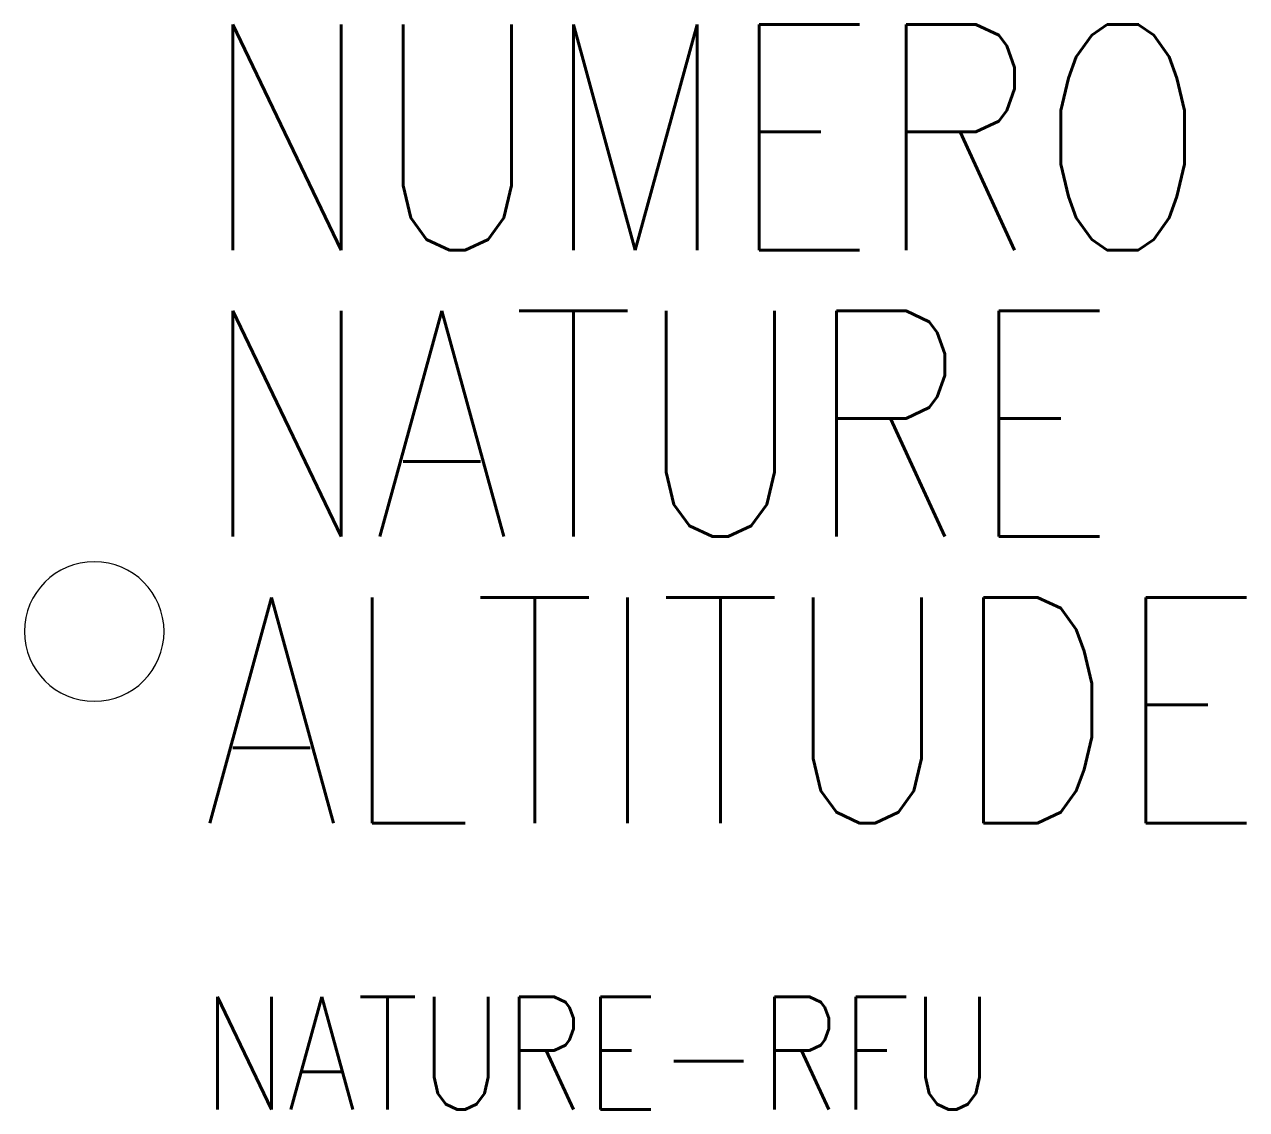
# Model space of a CAD drawing. Header units: metres. Extents: x -0.0005 to 0.00817, y -0.00339 to 0.0043.
import ezdxf

# ---------------------------------------------------------------- set-up
doc = ezdxf.new("R2010")
doc.units = ezdxf.units.M
doc.header["$LTSCALE"] = 5
for name, color, linetype in [('PTS-0-ALT', 3, 'Continuous'), ('PTS-0-NATURE', 6, 'Continuous'), ('PTS-0-NUM', 6, 'Continuous')]:
    doc.layers.add(name, color=color, linetype=linetype)
doc.layers.add('PTS-0-RFU', color=2, linetype='Continuous', plot=False)
doc.styles.add('RSS', font='romans.shx', dxfattribs={"width": 0.8})

msp = doc.modelspace()

# ---------------------------------------------------------------- linework, layer by layer
at = {"color": 0}
msp.add_ellipse((0, 0), major_axis=(0.00035, 0.00035), ratio=1, start_param=5.497787, end_param=11.780972, dxfattribs=at)

# ---------------------------------------------------------------- texts
at = {"layer": 'PTS-0-ALT', "style": 'RSS', "width": 0.8}
msp.add_attdef('ALTITUDE', (0.0007634, -0.0013585), '', height=0.0016, dxfattribs=at)
at = {"layer": 'PTS-0-NATURE', "style": 'RSS', "width": 0.8, "flags": 8}
msp.add_attdef('NATURE', (0.0007634, 0.0006729), 'borne', height=0.0016, dxfattribs=at)
at = {"layer": 'PTS-0-NUM', "style": 'RSS', "width": 0.8}
msp.add_attdef('NUMERO', (0.0007634, 0.0027044), '', height=0.0016, dxfattribs=at)
at = {"layer": 'PTS-0-RFU', "linetype": 'Continuous', "style": 'RSS', "width": 0.8}
msp.add_attdef('NATURE-RFU', (0.0007634, -0.0033899), '', height=0.0008, dxfattribs=at)

doc.saveas('drawing.dxf')
